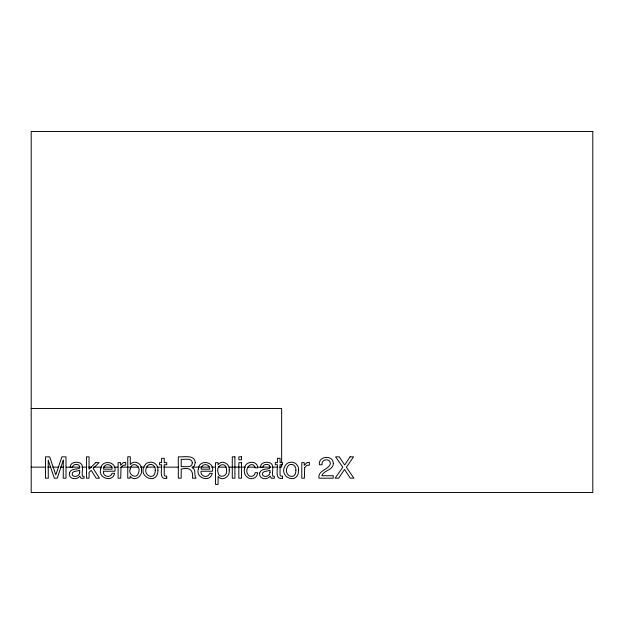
<?xml version="1.0" encoding="UTF-8"?>
<svg xmlns="http://www.w3.org/2000/svg" width="624" height="624" viewBox="0 0 624 624"><rect width="100%" height="100%" fill="white"/><g stroke="black" fill="none" stroke-linecap="round" stroke-linejoin="round"><path stroke-width="0.94" d="M31.2 408.478L281.635 408.478L281.635 462.329M31.2 467.134L45.817 467.134M47.767 467.134L50.692 467.134M52.634 467.134L58.484 467.134M60.434 467.134L63.359 467.134M66.277 467.134L79.919 467.134M81.869 467.134L86.744 467.134M88.694 467.134L91.619 467.134M93.561 467.134L101.361 467.134M103.311 467.134L112.078 467.134M114.028 467.134L117.928 467.134M120.845 467.134L138.388 467.134M140.338 467.134L144.238 467.134M146.188 467.134L154.955 467.134M156.905 467.134L161.772 467.134M163.722 467.134L178.339 467.134M191.981 467.134L209.524 467.134M211.474 467.134L215.374 467.134M218.291 467.134L226.091 467.134M229.016 467.134L245.575 467.134M247.525 467.134L255.325 467.134M257.267 467.134L270.91 467.134M272.86 467.134L277.735 467.134M279.685 467.134L281.635 467.134L281.635 464.248M63.305 460.177L63.242 478.187L65.996 478.187L65.996 456.838L61.893 456.838L55.801 474.887L49.67 456.838L45.529 456.838L45.529 478.187L48.29 478.187L48.212 460.177L54.35 478.187L57.213 478.187L63.305 460.177M226.496 470.309C228.064 476.081 218.884 479.138 218.111 472.618C215.171 464.576 226.894 460.855 226.496 470.309M130.237 468.827C127.53 474.864 137.101 479.84 138.52 472.727C141.664 465.785 131.773 460.574 130.237 468.827M141.461 470.106C142.685 476.291 134.238 482.134 130.166 476.198L130.166 478.187L127.756 478.187L127.756 456.76L130.299 456.76L130.299 464.513C134.269 459.225 142.693 463.928 141.461 470.106M157.958 470.075C157.849 486.361 135.782 476.486 145.447 464.498A6.427 6.427 0 0 1 149.198 462.314C153.886 461.144 158.48 465.309 157.958 470.075M244.514 468.897C242.822 474.739 248.867 481.112 254.6 477.836A5.343 5.343 0 0 0 256.955 475.355L257.712 472.68L255.169 472.68C254.865 475.02 252.689 476.923 250.286 476.299A3.206 3.206 0 0 1 248.165 474.802C243.337 469.513 252.268 459.319 255.169 467.852L257.712 467.852C257.611 459.521 244.257 461.074 244.514 468.897M298.607 470.075C298.49 486.361 276.424 476.486 286.088 464.498A6.427 6.427 0 0 1 289.848 462.314C294.528 461.144 299.13 465.309 298.607 470.075M100.745 468.913C97.601 478.101 112.577 483.023 114.613 473.304L112.039 473.304C110.776 478.483 102.359 476.759 103.42 471.237L114.832 471.237C117.328 461.347 101.361 458.983 100.745 468.913M198.362 468.913C195.218 478.101 210.202 483.023 212.23 473.304L209.664 473.304C208.393 478.483 199.976 476.759 201.045 471.237L212.449 471.237C214.952 461.347 198.978 458.983 198.362 468.913M229.164 470.059C230.537 476.198 222.394 482.102 218.08 476.44L218.08 484.396L215.459 484.396L215.459 462.696L218.002 462.696L218.002 464.755C221.793 459.186 230.318 463.897 229.164 470.059M192.293 462.868C192.348 468.398 184.423 466.229 181.202 466.619L181.202 459.319C184.415 459.818 192.153 457.353 192.293 462.868M69.404 473.078C68.188 479.076 76.986 480.519 79.833 476.128L81.073 478.28L84.045 478.257L84.045 476.33L82.485 476.167C81.245 472.001 85.036 463.788 78.64 462.501C75.161 461.549 69.826 462.938 70.122 467.376L72.563 467.376C72.626 464.233 76.643 463.897 78.819 465.052L79.771 466.994L79.147 468.507C75.902 469.373 70.278 468.725 69.404 473.078M259.693 473.078C258.476 479.076 267.267 480.519 270.114 476.128L271.362 478.28L274.326 478.257L274.326 476.33L272.766 476.167C271.526 472.001 275.317 463.788 268.928 462.501C265.442 461.549 260.114 462.938 260.403 467.376L262.844 467.376C262.915 464.233 266.924 463.897 269.108 465.052L270.059 466.994L269.428 468.507C266.183 469.373 260.567 468.725 259.693 473.078M333.302 463.538C333.271 470.332 323.747 470.059 321.828 475.714L333.2 475.714L333.2 478.187L318.911 478.187C317.811 469.895 328.77 470.059 330.408 463.655C330.509 457.743 320.869 459.038 322.078 464.755L319.418 464.755C317.959 455.692 333.458 454.623 333.302 463.538M155.228 470.153C155.47 481.939 141.188 475.028 147.233 466.284A3.557 3.557 0 0 1 149.604 464.568C153.005 463.593 155.665 466.924 155.228 470.153M295.87 470.153C296.111 481.939 281.837 475.028 287.875 466.284A3.557 3.557 0 0 1 290.246 464.568C293.654 463.593 296.306 466.924 295.87 470.153M195.226 462.595L194.438 465.73L192.215 467.696C196.271 469.17 194.009 474.217 195.476 477.235L196.045 478.187L192.496 478.187C193.44 469.841 189.626 467.15 181.202 469.03L181.202 478.187L178.308 478.187L178.308 456.838C183.355 457.322 194.922 454.249 195.226 462.595M79.7 472.376C79.911 475.933 74.264 478.046 72.259 475.059C71.066 470.434 77.189 471.65 79.7 470.27L79.7 472.376M269.981 472.376C270.192 475.933 264.545 478.046 262.548 475.059C261.347 470.434 267.47 471.65 269.981 470.27L269.981 472.376M121.001 467.672L120.736 478.187L118.115 478.187L118.115 462.618L120.604 462.618L120.604 465.309L123.38 462.556L125.689 462.345L125.689 465.106L123.084 465.348L121.001 467.672M304.668 467.672L304.403 478.187L301.79 478.187L301.79 462.618L304.27 462.618L304.27 465.309L307.055 462.556L309.364 462.345L309.364 465.106L306.751 465.348L304.668 467.672M103.857 467.329L103.49 469.162L112.141 469.162C112.655 464.326 105.355 462.782 103.857 467.329M201.474 467.329L201.115 469.162L209.765 469.162C210.272 464.326 202.979 462.782 201.474 467.329M350.103 456.838L344.698 465.005L339.245 456.838L335.626 456.838L342.794 467.243L335.143 478.187L338.637 478.187L344.549 469.412L350.306 478.187L353.894 478.187L346.382 467.243L353.551 456.838L350.103 456.838M95.776 462.618L89.06 469.232L89.06 456.838L86.549 456.838L86.549 478.187L89.06 478.187L89.06 472.345L91.252 470.34L96.112 478.187L99.45 478.187L93.155 468.452L99.122 462.618L95.776 462.618M166.725 478.187C158.785 480.488 161.99 468.718 161.593 464.755L159.487 464.755L159.487 462.618L161.593 462.618L161.593 458.273L164.237 458.273L164.237 462.618L166.725 462.618L166.725 464.755L164.237 464.755L164.237 474.919L164.791 476.011L166.725 476.128L166.725 478.187M282.539 478.187C274.599 480.488 277.805 468.718 277.415 464.755L275.301 464.755L275.301 462.618L277.415 462.618L277.415 458.273L280.059 458.273L280.059 462.618L282.539 462.618L282.539 464.755L280.059 464.755L280.059 474.919L280.605 476.011L282.539 476.128L282.539 478.187M592.8 131.485L31.2 131.485L31.2 492.515L592.8 492.515L592.8 131.485M234.913 456.838L232.292 456.838L232.292 478.187L234.913 478.187L234.913 456.838M241.496 456.838L238.836 456.838L238.836 459.802L241.496 459.802L241.496 456.838M241.496 462.696L238.836 462.696L238.836 478.187L241.496 478.187L241.496 462.696"/></g></svg>
